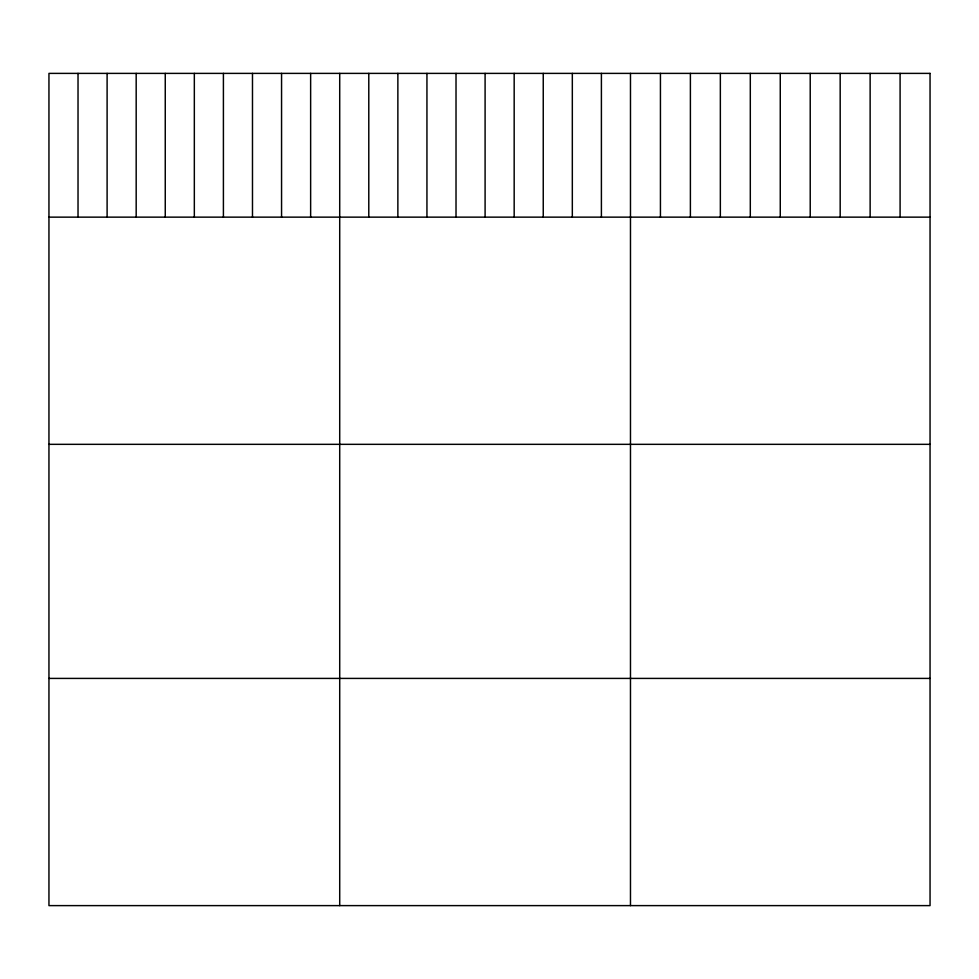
<?xml version="1.0" encoding="UTF-8"?>
<svg xmlns="http://www.w3.org/2000/svg" width="979" height="979" viewBox="0 0 979 979"><rect width="100%" height="100%" fill="white"/><g stroke="black" fill="none" stroke-linecap="round" stroke-linejoin="round"><path stroke-width="1.47" d="M48.95 217.142L930.05 217.142M48.95 444.331L930.05 444.331M48.95 678.41L930.05 678.41M900.093 73.388L900.093 217.142M870.135 73.388L870.135 217.142M840.178 73.388L840.178 217.142M810.22 73.388L810.22 217.142M780.263 73.388L780.263 217.142M750.306 73.388L750.306 217.142M720.348 73.388L720.348 217.142M690.391 73.388L690.391 217.142M660.433 73.388L660.433 217.142M630.476 73.388L630.476 905.612M601.4 73.388L601.4 217.142M572.323 73.388L572.323 217.142M543.247 73.388L543.247 217.142M514.171 73.388L514.171 217.142M485.094 73.388L485.094 217.142M456.018 73.388L456.018 217.142M426.942 73.388L426.942 217.142M397.866 73.388L397.866 217.142M368.789 73.388L368.789 217.142M339.713 73.388L339.713 905.612M310.637 73.388L310.637 217.142M281.56 73.388L281.56 217.142M252.484 73.388L252.484 217.142M223.408 73.388L223.408 217.142M194.332 73.388L194.332 217.142M165.255 73.388L165.255 217.142M136.179 73.388L136.179 217.142M107.103 73.388L107.103 217.142M78.026 73.388L78.026 217.142M930.05 73.388L48.95 73.388L48.95 905.612L930.05 905.612L930.05 73.388"/></g></svg>
